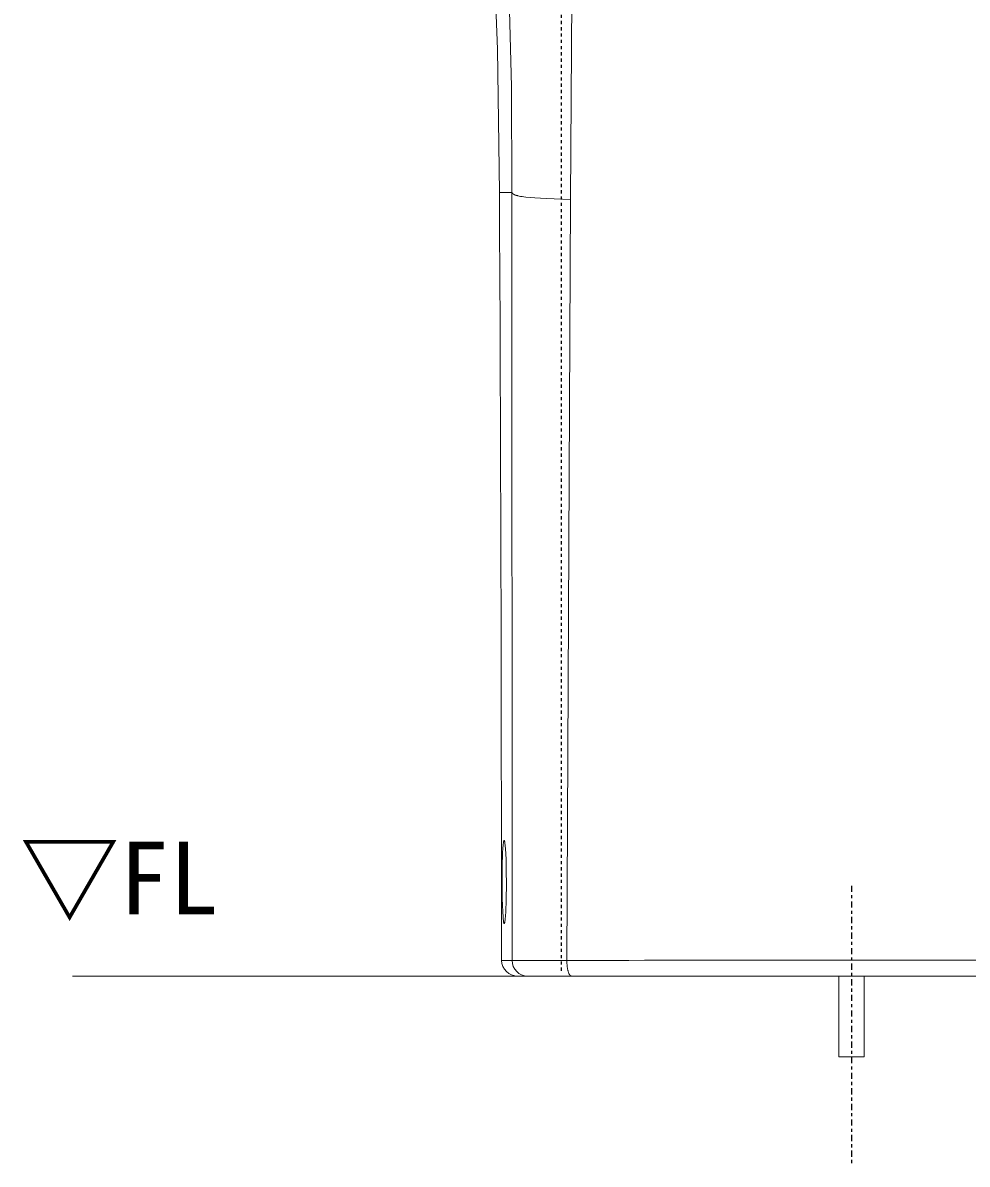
# Model space of a CAD drawing. Units: millimetres, scale not verified. Extents: x -203 to 203, y -143 to 208.
# Drawn here: x -62.19 to -32.06, y -105 to -68.59 of the extents above; entities that cross this region are included whole.
import ezdxf
from ezdxf.enums import TextEntityAlignment as Align

# ---------------------------------------------------------------- set-up
doc = ezdxf.new("R2010")
doc.units = ezdxf.units.MM
doc.header["$LTSCALE"] = 0.5
doc.linetypes.add('USER1', pattern=[0.629921, 0.393701, -0.07874, 0.07874, -0.07874])
doc.linetypes.add('USER2', pattern=[0.15748, 0.07874, -0.07874])
for name, color, linetype, lineweight in [('0-1_DIMENSION_LINES$02_DIMENSI', 1, 'Continuous', 25), ('0-2_DIMENSION_LINES$04_SUB_LIN', 4, 'Continuous', 18), ('0-3_DIMENSION_LINES$01_CENTER_', 7, 'USER1', 25), ('0-5_DIMENSION_LINES$03_LINES', 7, 'Continuous', 18), ('0-6_DIMENSION_LINES$05_HIDE_LI', 7, 'USER2', 25)]:
    doc.layers.add(name, color=color, linetype=linetype, lineweight=lineweight)
doc.styles.add('ＭＳ ゴシック', font='')
doc.styles.get('ＭＳ ゴシック').set_extended_font_data('MS Gothic')

msp = doc.modelspace()

# ---------------------------------------------------------------- linework, layer by layer
at = {"layer": '0-2_DIMENSION_LINES$04_SUB_LIN'}
for p, q in [((-46.6005, -70.6206), (-46.6904, -67.2469)), ((-44.6748, -67.4744), (-44.7132, -74.2221)), ((-46.5843, -74.0005), (-46.6005, -70.6206)), ((-46.5843, -74.0005), (-46.9831, -74.0026)), ((-46.5787, -74.0103), (-46.5843, -74.0005)), ((-46.5785, -98.5001), (-46.5843, -74.0005)), ((-46.5757, -74.0152), (-46.5787, -74.0103)), ((-46.5741, -74.0177), (-46.5757, -74.0152)), ((-46.5724, -74.0201), (-46.5741, -74.0177)), ((-46.5707, -74.0226), (-46.5724, -74.0201)), ((-46.5689, -74.025), (-46.5707, -74.0226)), ((-46.5669, -74.0275), (-46.5689, -74.025)), ((-46.5649, -74.0299), (-46.5669, -74.0275)), ((-46.5627, -74.0324), (-46.5649, -74.0299)), ((-46.5604, -74.0348), (-46.5627, -74.0324)), ((-46.558, -74.0373), (-46.5604, -74.0348)), ((-46.5554, -74.0397), (-46.558, -74.0373)), ((-46.5526, -74.0422), (-46.5554, -74.0397)), ((-46.5496, -74.0447), (-46.5526, -74.0422)), ((-46.5464, -74.0472), (-46.5496, -74.0447)), ((-46.543, -74.0497), (-46.5464, -74.0472)), ((-46.5395, -74.0522), (-46.543, -74.0497)), ((-46.5357, -74.0547), (-46.5395, -74.0522)), ((-46.5318, -74.0572), (-46.5357, -74.0547)), ((-46.5276, -74.0597), (-46.5318, -74.0572)), ((-46.5232, -74.0622), (-46.5276, -74.0597)), ((-46.5186, -74.0647), (-46.5232, -74.0622)), ((-46.5138, -74.0671), (-46.5186, -74.0647)), ((-46.5088, -74.0696), (-46.5138, -74.0671)), ((-46.5035, -74.0721), (-46.5088, -74.0696)), ((-46.4979, -74.0745), (-46.5035, -74.0721)), ((-46.4861, -74.0795), (-46.4979, -74.0745)), ((-46.4733, -74.0843), (-46.4861, -74.0795)), ((-46.4595, -74.0892), (-46.4733, -74.0843)), ((-46.4445, -74.094), (-46.4595, -74.0892)), ((-46.4284, -74.0987), (-46.4445, -74.094)), ((-46.4111, -74.1034), (-46.4284, -74.0987)), ((-46.3925, -74.1081), (-46.4111, -74.1034)), ((-46.3514, -74.1173), (-46.3925, -74.1081)), ((-46.3064, -74.1261), (-46.3514, -74.1173)), ((-46.256, -74.1345), (-46.3064, -74.1261)), ((-46.2004, -74.1426), (-46.256, -74.1345)), ((-46.1395, -74.1504), (-46.2004, -74.1426)), ((-46.0028, -74.1645), (-46.1395, -74.1504)), ((-45.8488, -74.1769), (-46.0028, -74.1645)), ((-45.495, -74.1971), (-45.8488, -74.1769)), ((-44.7132, -74.2221), (-45.495, -74.1971)), ((-44.7132, -74.2221), (-44.8332, -98.4992)), ((-46.8814, -95.0747), (-46.8712, -94.9076)), ((-46.8712, -94.9076), (-46.8654, -94.8391)), ((-46.8654, -94.8391), (-46.8594, -94.7817)), ((-46.8594, -94.7817), (-46.8562, -94.7574)), ((-46.8562, -94.7574), (-46.853, -94.736)), ((-46.853, -94.736), (-46.8497, -94.7177)), ((-46.8497, -94.7177), (-46.8481, -94.7097)), ((-46.8481, -94.7097), (-46.8464, -94.7024)), ((-46.8464, -94.7024), (-46.8448, -94.696)), ((-46.8448, -94.696), (-46.8439, -94.6931)), ((-46.8439, -94.6931), (-46.8431, -94.6903)), ((-46.8431, -94.6903), (-46.8422, -94.6878)), ((-46.8422, -94.6878), (-46.8414, -94.6854)), ((-46.8414, -94.6854), (-46.8406, -94.6833)), ((-46.8406, -94.6833), (-46.8401, -94.6823)), ((-46.8401, -94.6823), (-46.8397, -94.6814)), ((-46.8397, -94.6814), (-46.8393, -94.6805)), ((-46.8393, -94.6805), (-46.8389, -94.6796)), ((-46.8389, -94.6796), (-46.8385, -94.6788)), ((-46.8385, -94.6788), (-46.838, -94.6781)), ((-46.838, -94.6781), (-46.8376, -94.6774)), ((-46.8376, -94.6774), (-46.8374, -94.677)), ((-46.8374, -94.677), (-46.8372, -94.6767)), ((-46.8372, -94.6767), (-46.837, -94.6764)), ((-46.837, -94.6764), (-46.8368, -94.6761)), ((-46.8368, -94.6761), (-46.8365, -94.6758)), ((-46.8365, -94.6758), (-46.8363, -94.6756)), ((-46.8363, -94.6756), (-46.8361, -94.6753)), ((-46.8361, -94.6753), (-46.8359, -94.6751)), ((-46.8359, -94.6751), (-46.8357, -94.6748)), ((-46.8357, -94.6748), (-46.8355, -94.6746)), ((-46.8355, -94.6746), (-46.8353, -94.6744)), ((-46.8353, -94.6744), (-46.8351, -94.6742)), ((-46.8351, -94.6742), (-46.8349, -94.674)), ((-46.8349, -94.674), (-46.8347, -94.6739)), ((-46.8347, -94.6739), (-46.8346, -94.6738)), ((-46.8346, -94.6738), (-46.8345, -94.6738)), ((-46.8345, -94.6738), (-46.8344, -94.6737)), ((-46.8344, -94.6737), (-46.8343, -94.6736)), ((-46.8343, -94.6736), (-46.8342, -94.6735)), ((-46.8342, -94.6735), (-46.8341, -94.6735)), ((-46.8341, -94.6735), (-46.834, -94.6734)), ((-46.834, -94.6734), (-46.8339, -94.6733)), ((-46.8339, -94.6733), (-46.8338, -94.6733)), ((-46.8338, -94.6733), (-46.8337, -94.6732)), ((-46.8337, -94.6732), (-46.8336, -94.6732)), ((-46.8336, -94.6732), (-46.8335, -94.6731)), ((-46.8335, -94.6731), (-46.8334, -94.6731)), ((-46.8334, -94.6731), (-46.8333, -94.673)), ((-46.8333, -94.673), (-46.8332, -94.673)), ((-46.8332, -94.673), (-46.833, -94.673)), ((-46.833, -94.673), (-46.8329, -94.6729)), ((-46.8329, -94.6729), (-46.8328, -94.6729)), ((-46.8328, -94.6729), (-46.8327, -94.6729)), ((-46.8327, -94.6729), (-46.8326, -94.6729)), ((-46.8326, -94.6729), (-46.8325, -94.6728)), ((-46.8325, -94.6728), (-46.8324, -94.6728)), ((-46.8324, -94.6728), (-46.8323, -94.6728)), ((-46.8323, -94.6728), (-46.8322, -94.6728)), ((-46.8322, -94.6728), (-46.8321, -94.6728)), ((-46.8321, -94.6728), (-46.832, -94.6728)), ((-46.832, -94.6728), (-46.8319, -94.6728)), ((-46.8319, -94.6728), (-46.8318, -94.6728)), ((-46.8318, -94.6728), (-46.8317, -94.6728)), ((-46.8317, -94.6728), (-46.8316, -94.6728)), ((-46.8316, -94.6728), (-46.8314, -94.6728)), ((-46.8314, -94.6728), (-46.8313, -94.6728)), ((-46.8313, -94.6728), (-46.8312, -94.6728)), ((-46.8312, -94.6728), (-46.8311, -94.6728)), ((-46.8311, -94.6728), (-46.831, -94.6729)), ((-46.831, -94.6729), (-46.8309, -94.6729)), ((-46.8309, -94.6729), (-46.8308, -94.6729)), ((-46.8308, -94.6729), (-46.8307, -94.673)), ((-46.8307, -94.673), (-46.8306, -94.673)), ((-46.8306, -94.673), (-46.8305, -94.673)), ((-46.8305, -94.673), (-46.8304, -94.6731)), ((-46.8304, -94.6731), (-46.8303, -94.6731)), ((-46.8303, -94.6731), (-46.8302, -94.6732)), ((-46.8302, -94.6732), (-46.8301, -94.6732)), ((-46.8301, -94.6732), (-46.8299, -94.6733)), ((-46.8299, -94.6733), (-46.8298, -94.6733)), ((-46.8298, -94.6733), (-46.8297, -94.6734)), ((-46.8297, -94.6734), (-46.8296, -94.6735)), ((-46.8296, -94.6735), (-46.8295, -94.6735)), ((-46.8295, -94.6735), (-46.8294, -94.6736)), ((-46.8294, -94.6736), (-46.8293, -94.6737)), ((-46.8293, -94.6737), (-46.8292, -94.6737)), ((-46.8292, -94.6737), (-46.8291, -94.6738)), ((-46.8291, -94.6738), (-46.829, -94.6739)), ((-46.829, -94.6739), (-46.8289, -94.674)), ((-46.8289, -94.674), (-46.8287, -94.6742)), ((-46.8287, -94.6742), (-46.8285, -94.6744)), ((-46.8285, -94.6744), (-46.8282, -94.6746)), ((-46.8282, -94.6746), (-46.828, -94.6748)), ((-46.828, -94.6748), (-46.8278, -94.675)), ((-46.8278, -94.675), (-46.8276, -94.6753)), ((-46.8276, -94.6753), (-46.8274, -94.6755)), ((-46.8274, -94.6755), (-46.8272, -94.6758)), ((-46.8272, -94.6758), (-46.827, -94.6761)), ((-46.827, -94.6761), (-46.8267, -94.6764)), ((-46.8267, -94.6764), (-46.8265, -94.6767)), ((-46.8265, -94.6767), (-46.8263, -94.677)), ((-46.8263, -94.677), (-46.8261, -94.6773)), ((-46.8261, -94.6773), (-46.8257, -94.678)), ((-46.8257, -94.678), (-46.8253, -94.6788)), ((-46.8253, -94.6788), (-46.8248, -94.6795)), ((-46.8248, -94.6795), (-46.8244, -94.6804)), ((-46.8244, -94.6804), (-46.824, -94.6813)), ((-46.824, -94.6813), (-46.8236, -94.6822)), ((-46.8236, -94.6822), (-46.8227, -94.6843)), ((-46.8227, -94.6843), (-46.8219, -94.6865)), ((-46.8219, -94.6865), (-46.821, -94.6889)), ((-46.821, -94.6889), (-46.8202, -94.6916)), ((-46.8202, -94.6916), (-46.8193, -94.6944)), ((-46.8193, -94.6944), (-46.8176, -94.7006)), ((-46.8176, -94.7006), (-46.816, -94.7075)), ((-46.816, -94.7075), (-46.8143, -94.7153)), ((-46.8143, -94.7153), (-46.8127, -94.7238)), ((-46.8127, -94.7238), (-46.8094, -94.7432)), ((-46.8094, -94.7432), (-46.8062, -94.7657)), ((-46.8062, -94.7657), (-46.7999, -94.8202)), ((-46.7999, -94.8202), (-46.7882, -94.9591)), ((-46.7882, -94.9591), (-46.7816, -95.0807)), ((-46.8958, -95.5089), (-46.8814, -95.0747)), ((-46.8988, -96.2762), (-46.8958, -95.5089)), ((-46.8946, -96.5243), (-46.8988, -96.2762)), ((-46.8791, -96.9494), (-46.8946, -96.5243)), ((-46.8684, -97.1121), (-46.8791, -96.9494)), ((-46.8625, -97.1776), (-46.8684, -97.1121)), ((-46.8563, -97.2317), (-46.8625, -97.1776)), ((-46.797, -97.1636), (-46.8031, -97.2208)), ((-46.7912, -97.096), (-46.797, -97.1636)), ((-46.7808, -96.9282), (-46.7912, -97.096)), ((-46.7784, -96.8707), (-46.7808, -96.9282)), ((-46.8531, -97.2545), (-46.8563, -97.2317)), ((-46.8498, -97.2742), (-46.8531, -97.2545)), ((-46.8482, -97.2829), (-46.8498, -97.2742)), ((-46.8465, -97.2909), (-46.8482, -97.2829)), ((-46.8449, -97.2981), (-46.8465, -97.2909)), ((-46.8432, -97.3045), (-46.8449, -97.2981)), ((-46.8424, -97.3074), (-46.8432, -97.3045)), ((-46.8415, -97.3101), (-46.8424, -97.3074)), ((-46.8407, -97.3126), (-46.8415, -97.3101)), ((-46.8398, -97.3149), (-46.8407, -97.3126)), ((-46.839, -97.317), (-46.8398, -97.3149)), ((-46.8386, -97.3179), (-46.839, -97.317)), ((-46.8381, -97.3189), (-46.8386, -97.3179)), ((-46.8377, -97.3198), (-46.8381, -97.3189)), ((-46.8373, -97.3206), (-46.8377, -97.3198)), ((-46.8369, -97.3214), (-46.8373, -97.3206)), ((-46.8364, -97.3221), (-46.8369, -97.3214)), ((-46.836, -97.3228), (-46.8364, -97.3221)), ((-46.8358, -97.3231), (-46.836, -97.3228)), ((-46.8356, -97.3234), (-46.8358, -97.3231)), ((-46.8354, -97.3237), (-46.8356, -97.3234)), ((-46.8352, -97.324), (-46.8354, -97.3237)), ((-46.835, -97.3242), (-46.8352, -97.324)), ((-46.8347, -97.3245), (-46.835, -97.3242)), ((-46.8345, -97.3248), (-46.8347, -97.3245)), ((-46.8343, -97.325), (-46.8345, -97.3248)), ((-46.8341, -97.3252), (-46.8343, -97.325)), ((-46.8339, -97.3254), (-46.8341, -97.3252)), ((-46.8337, -97.3256), (-46.8339, -97.3254)), ((-46.8335, -97.3258), (-46.8337, -97.3256)), ((-46.8334, -97.3259), (-46.8335, -97.3258)), ((-46.8333, -97.326), (-46.8334, -97.3259)), ((-46.8332, -97.3261), (-46.8333, -97.326)), ((-46.833, -97.3261), (-46.8332, -97.3261)), ((-46.8329, -97.3262), (-46.833, -97.3261)), ((-46.8328, -97.3263), (-46.8329, -97.3262)), ((-46.8327, -97.3264), (-46.8328, -97.3263)), ((-46.8326, -97.3264), (-46.8327, -97.3264)), ((-46.8325, -97.3265), (-46.8326, -97.3264)), ((-46.8324, -97.3265), (-46.8325, -97.3265)), ((-46.8323, -97.3266), (-46.8324, -97.3265)), ((-46.8322, -97.3267), (-46.8323, -97.3266)), ((-46.8321, -97.3267), (-46.8322, -97.3267)), ((-46.832, -97.3268), (-46.8321, -97.3267)), ((-46.8319, -97.3268), (-46.832, -97.3268)), ((-46.8318, -97.3268), (-46.8319, -97.3268)), ((-46.8317, -97.3269), (-46.8318, -97.3268)), ((-46.8316, -97.3269), (-46.8317, -97.3269)), ((-46.8314, -97.3269), (-46.8316, -97.3269)), ((-46.8313, -97.327), (-46.8314, -97.3269)), ((-46.8312, -97.327), (-46.8313, -97.327)), ((-46.8311, -97.327), (-46.8312, -97.327)), ((-46.831, -97.327), (-46.8311, -97.327)), ((-46.8309, -97.3271), (-46.831, -97.327)), ((-46.8308, -97.3271), (-46.8309, -97.3271)), ((-46.8307, -97.3271), (-46.8308, -97.3271)), ((-46.8306, -97.3271), (-46.8307, -97.3271)), ((-46.8305, -97.3271), (-46.8306, -97.3271)), ((-46.8304, -97.3271), (-46.8305, -97.3271)), ((-46.8303, -97.3271), (-46.8304, -97.3271)), ((-46.8302, -97.3271), (-46.8303, -97.3271)), ((-46.8301, -97.3271), (-46.8302, -97.3271)), ((-46.83, -97.3271), (-46.8301, -97.3271)), ((-46.8299, -97.3271), (-46.83, -97.3271)), ((-46.8297, -97.327), (-46.8299, -97.3271)), ((-46.8296, -97.327), (-46.8297, -97.327)), ((-46.8295, -97.327), (-46.8296, -97.327)), ((-46.8294, -97.327), (-46.8295, -97.327)), ((-46.8293, -97.3269), (-46.8294, -97.327)), ((-46.8292, -97.3269), (-46.8293, -97.3269)), ((-46.8291, -97.3269), (-46.8292, -97.3269)), ((-46.829, -97.3268), (-46.8291, -97.3269)), ((-46.8289, -97.3268), (-46.829, -97.3268)), ((-46.8288, -97.3267), (-46.8289, -97.3268)), ((-46.8287, -97.3267), (-46.8288, -97.3267)), ((-46.8286, -97.3267), (-46.8287, -97.3267)), ((-46.8285, -97.3266), (-46.8286, -97.3267)), ((-46.8284, -97.3265), (-46.8285, -97.3266)), ((-46.8283, -97.3265), (-46.8284, -97.3265)), ((-46.8281, -97.3264), (-46.8283, -97.3265)), ((-46.828, -97.3264), (-46.8281, -97.3264)), ((-46.8279, -97.3263), (-46.828, -97.3264)), ((-46.8278, -97.3262), (-46.8279, -97.3263)), ((-46.8277, -97.3261), (-46.8278, -97.3262)), ((-46.8276, -97.3261), (-46.8277, -97.3261)), ((-46.8275, -97.326), (-46.8276, -97.3261)), ((-46.8274, -97.3259), (-46.8275, -97.326)), ((-46.8273, -97.3258), (-46.8274, -97.3259)), ((-46.8271, -97.3256), (-46.8273, -97.3258)), ((-46.8269, -97.3254), (-46.8271, -97.3256)), ((-46.8267, -97.3252), (-46.8269, -97.3254)), ((-46.8264, -97.325), (-46.8267, -97.3252)), ((-46.8262, -97.3248), (-46.8264, -97.325)), ((-46.826, -97.3245), (-46.8262, -97.3248)), ((-46.8258, -97.3242), (-46.826, -97.3245)), ((-46.8256, -97.324), (-46.8258, -97.3242)), ((-46.8254, -97.3237), (-46.8256, -97.324)), ((-46.8252, -97.3234), (-46.8254, -97.3237)), ((-46.825, -97.3231), (-46.8252, -97.3234)), ((-46.8245, -97.3224), (-46.825, -97.3231)), ((-46.8241, -97.3217), (-46.8245, -97.3224)), ((-46.8237, -97.321), (-46.8241, -97.3217)), ((-46.8233, -97.3202), (-46.8237, -97.321)), ((-46.8228, -97.3193), (-46.8233, -97.3202)), ((-46.8224, -97.3184), (-46.8228, -97.3193)), ((-46.822, -97.3175), (-46.8224, -97.3184)), ((-46.8211, -97.3154), (-46.822, -97.3175)), ((-46.8203, -97.3132), (-46.8211, -97.3154)), ((-46.8195, -97.3108), (-46.8203, -97.3132)), ((-46.8186, -97.3081), (-46.8195, -97.3108)), ((-46.8178, -97.3053), (-46.8186, -97.3081)), ((-46.8161, -97.2991), (-46.8178, -97.3053)), ((-46.8144, -97.292), (-46.8161, -97.2991)), ((-46.8128, -97.2842), (-46.8144, -97.292)), ((-46.8095, -97.2662), (-46.8128, -97.2842)), ((-46.8063, -97.245), (-46.8095, -97.2662)), ((-46.8031, -97.2208), (-46.8063, -97.245)), ((-46.9193, -98.5), (-46.9193, -98.5001)), ((-46.9193, -98.5001), (-46.5785, -98.5001)), ((-46.5785, -98.5001), (-44.8332, -98.4992)), ((-44.8292, -98.597), (-44.8332, -98.4992)), ((-44.8262, -98.6446), (-44.8292, -98.597)), ((-44.8242, -98.6679), (-44.8262, -98.6446)), ((-44.8218, -98.6908), (-44.8242, -98.6679)), ((-44.819, -98.7132), (-44.8218, -98.6908)), ((-44.8158, -98.7351), (-44.819, -98.7132)), ((-44.8122, -98.7564), (-44.8158, -98.7351)), ((-44.8082, -98.7771), (-44.8122, -98.7564)), ((-44.8039, -98.7972), (-44.8082, -98.7771)), ((-44.7993, -98.8166), (-44.8039, -98.7972)), ((-44.7944, -98.8353), (-44.7993, -98.8166)), ((-44.7892, -98.8533), (-44.7944, -98.8353)), ((-44.7839, -98.8705), (-44.7892, -98.8533)), ((-44.7782, -98.8868), (-44.7839, -98.8705)), ((-44.7724, -98.9022), (-44.7782, -98.8868)), ((-44.7694, -98.9095), (-44.7724, -98.9022)), ((-44.7664, -98.9165), (-44.7694, -98.9095)), ((-44.7633, -98.9233), (-44.7664, -98.9165)), ((-44.7602, -98.9297), (-44.7633, -98.9233)), ((-44.757, -98.9359), (-44.7602, -98.9297)), ((-44.7538, -98.9418), (-44.757, -98.9359)), ((-44.7505, -98.9473), (-44.7538, -98.9418)), ((-44.7472, -98.9525), (-44.7505, -98.9473)), ((-44.7455, -98.955), (-44.7472, -98.9525)), ((-44.7439, -98.9574), (-44.7455, -98.955)), ((-44.7422, -98.9597), (-44.7439, -98.9574)), ((-44.7405, -98.9619), (-44.7422, -98.9597)), ((-44.7388, -98.964), (-44.7405, -98.9619)), ((-44.7371, -98.966), (-44.7388, -98.964)), ((-44.7353, -98.968), (-44.7371, -98.966)), ((-44.7336, -98.9698), (-44.7353, -98.968)), ((-44.7319, -98.9716), (-44.7336, -98.9698)), ((-44.7301, -98.9733), (-44.7319, -98.9716)), ((-44.7284, -98.9749), (-44.7301, -98.9733)), ((-44.7266, -98.9765), (-44.7284, -98.9749)), ((-44.7248, -98.978), (-44.7266, -98.9765)), ((-44.7231, -98.9794), (-44.7248, -98.978)), ((-44.7213, -98.9808), (-44.7231, -98.9794)), ((-44.7195, -98.9821), (-44.7213, -98.9808)), ((-44.7177, -98.9833), (-44.7195, -98.9821)), ((-44.7159, -98.9845), (-44.7177, -98.9833)), ((-44.7141, -98.9857), (-44.7159, -98.9845)), ((-44.7123, -98.9868), (-44.7141, -98.9857)), ((-44.7105, -98.9878), (-44.7123, -98.9868)), ((-44.7087, -98.9888), (-44.7105, -98.9878)), ((-44.705, -98.9907), (-44.7087, -98.9888)), ((-44.7014, -98.9925), (-44.705, -98.9907)), ((-44.6977, -98.9941), (-44.7014, -98.9925)), ((-44.6903, -98.9971), (-44.6977, -98.9941)), ((-44.6829, -99), (-44.6903, -98.9971)), ((-36.15, -99), (-36.15, -101.58)), ((-35.35, -101.58), (-35.35, -99)), ((-36.15, -101.58), (-35.35, -101.58))]:
    msp.add_line(p, q, dxfattribs=at)
for centre, radius, start, end in [((-68.2963, -96.0146), 21.5349, 357.72171, 2.48549), ((-46.0788, -98.5003), 0.4997, 179.96724, 269.95962), ((-29, -17214.7896), 17116.2977, 89.947, 90.053)]:
    msp.add_arc(centre, radius, start, end, dxfattribs=at)
at = {"layer": '0-3_DIMENSION_LINES$01_CENTER_'}
msp.add_line((-35.75, -96.1193), (-35.75, -105), dxfattribs=at)
at = {"layer": '0-5_DIMENSION_LINES$03_LINES'}
for p, q in [((-47.1663, -66.4639), (-47.0437, -69.4331)), ((-47.0437, -69.4331), (-46.9831, -74.0026)), ((-60.599, -99), (111, -99)), ((-46.0792, -99), (-46.3924, -99)), ((-44.6829, -99), (-46.0792, -99)), ((-13.3171, -99), (-44.6829, -99))]:
    msp.add_line(p, q, dxfattribs=at)
for centre, radius, start, end in [((-4550.6689, -97.9805), 4503.7496, 359.99339, 0.30504), ((-46.404, -98.4846), 0.5155, 181.71492, 271.2906)]:
    msp.add_arc(centre, radius, start, end, dxfattribs=at)
at = {"layer": '0-6_DIMENSION_LINES$05_HIDE_LI'}
msp.add_line((-45, -98.83), (-45, 6.43), dxfattribs=at)

# ---------------------------------------------------------------- texts
at = {"layer": '0-1_DIMENSION_LINES$02_DIMENSI', "color": 7, "style": 'ＭＳ ゴシック'}
msp.add_text('▽FL', height=2.328, dxfattribs=at).set_placement((-62.2832, -97.733), align=Align.BOTTOM_LEFT)

doc.saveas('drawing.dxf')
